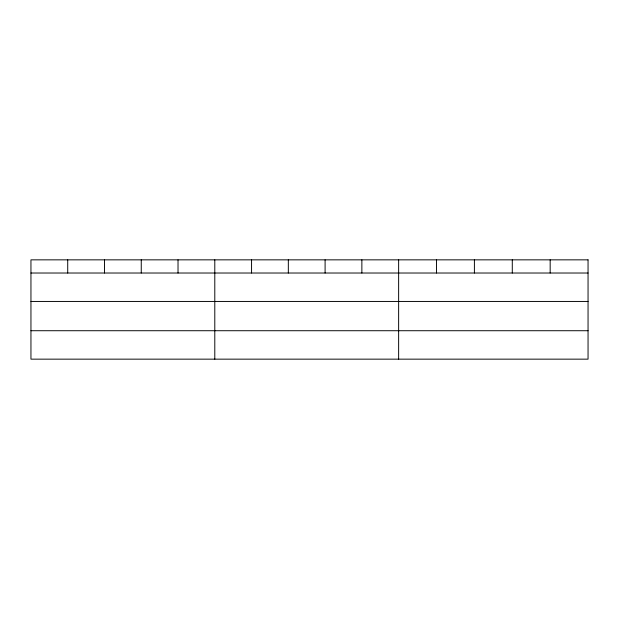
<?xml version="1.0" encoding="UTF-8"?>
<svg xmlns="http://www.w3.org/2000/svg" width="619" height="619" viewBox="0 0 619 619"><rect width="100%" height="100%" fill="white"/><g stroke="black" fill="none" stroke-linecap="round" stroke-linejoin="round"><path stroke-width="0.93" d="M30.95 273.018L588.05 273.018M30.95 301.445L588.05 301.445M30.95 330.724L588.05 330.724M550.167 259.848L550.167 273.018M512.284 259.848L512.284 273.018M474.402 259.848L474.402 273.018M436.519 259.848L436.519 273.018M398.636 259.848L398.636 359.152M361.867 259.848L361.867 273.018M325.099 259.848L325.099 273.018M288.33 259.848L288.33 273.018M251.562 259.848L251.562 273.018M214.793 259.848L214.793 359.152M178.024 259.848L178.024 273.018M141.256 259.848L141.256 273.018M104.487 259.848L104.487 273.018M67.719 259.848L67.719 273.018M588.05 259.848L30.95 259.848L30.95 359.152L588.05 359.152L588.05 259.848"/></g></svg>
